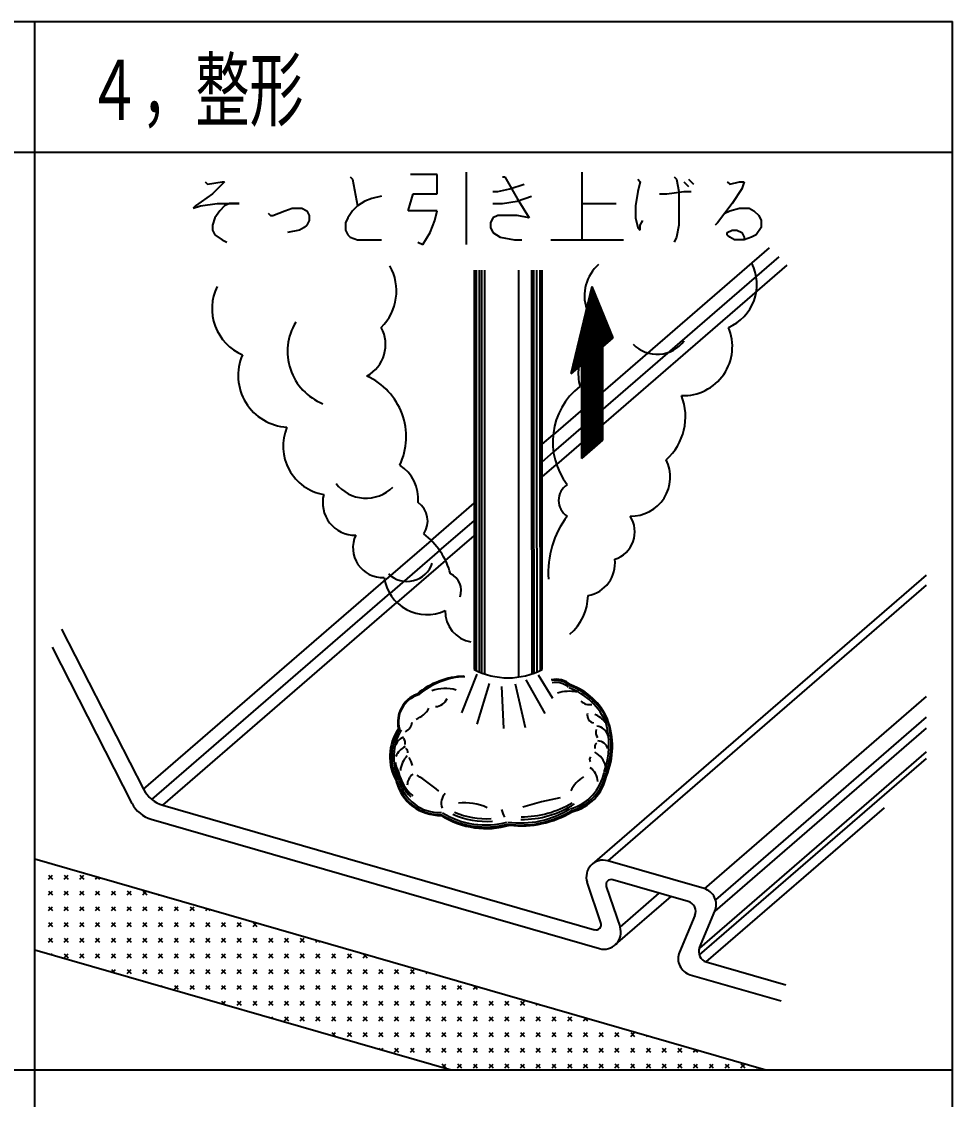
# Model space of a CAD drawing. Extents: x 4 to 588, y 3 to 416.
# Drawn here: x 254.96 to 289.04, y 47.78 to 87.25 of the extents above; entities that cross this region are included whole.
import ezdxf

# ---------------------------------------------------------------- set-up
doc = ezdxf.new("R2010")
doc.units = 0
doc.header["$LTSCALE"] = 0.5
doc.header["$MEASUREMENT"] = 0
doc.layers.add('M2-2-0', color=7, linetype='Continuous')
doc.styles.get("Standard").update_dxf_attribs({"font": 'txt', "width": 0.8, "height": 50, "bigfont": 'EXTFONT'})

msp = doc.modelspace()

# ---------------------------------------------------------------- linework, layer by layer
at = {"layer": 'M2-2-0', "color": 7, "linetype": 'Continuous'}
for p, q in [((155.641, 87.254), (289.037, 87.254)), ((255.445, 25.821), (255.445, 87.254)), ((289.037, 25.821), (289.037, 87.254)), ((255.445, 82.454), (222.339, 82.454)), ((289.037, 82.454), (255.445, 82.454)), ((271.242, 81.742), (271.242, 79.088)), ((275.489, 79.265), (275.489, 81.742)), ((261.686, 81.388), (261.774, 81.3)), ((261.774, 81.3), (262.305, 81.388)), ((262.394, 81.388), (261.951, 80.946)), ((262.305, 81.388), (262.394, 81.388)), ((266.995, 81.565), (267.083, 81.477)), ((267.083, 81.477), (267.26, 80.504)), ((270.18, 81.654), (269.207, 81.654)), ((270.18, 80.946), (270.18, 81.654)), ((272.569, 81.565), (272.657, 81.565)), ((272.657, 81.565), (273.1, 80.769)), ((277.524, 81.477), (277.612, 81.388)), ((277.612, 81.388), (277.524, 81.035)), ((278.851, 81.565), (278.939, 81.477)), ((278.939, 81.477), (279.028, 81.035)), ((279.205, 81.388), (279.382, 81.212)), ((279.382, 81.477), (279.559, 81.3)), ((280.797, 81.388), (280.886, 81.3)), ((280.886, 81.3), (281.24, 81.388)), ((281.24, 81.388), (281.417, 81.388)), ((281.417, 81.388), (281.328, 81.123)), ((261.951, 80.946), (261.332, 80.504)), ((269.118, 80.327), (269.295, 80.946)), ((269.295, 80.946), (270.18, 80.946)), ((272.215, 81.035), (272.392, 81.035)), ((272.392, 81.035), (272.834, 81.123)), ((272.834, 81.123), (273.365, 81.3)), ((277.524, 81.035), (277.435, 80.504)), ((278.32, 80.946), (278.586, 80.946)), ((278.586, 80.946), (279.205, 81.035)), ((279.028, 81.035), (279.028, 79.796)), ((279.205, 81.035), (279.47, 81.035)), ((281.328, 81.123), (280.974, 80.592)), ((261.509, 80.504), (262.128, 80.592)), ((262.128, 80.592), (262.925, 80.592)), ((262.571, 80.592), (262.394, 80.504)), ((262.925, 80.592), (262.571, 80.592)), ((267.526, 80.681), (267.26, 80.504)), ((267.791, 80.769), (267.526, 80.681)), ((268.145, 80.858), (267.791, 80.769)), ((272.215, 80.592), (272.569, 80.592)), ((272.569, 80.592), (273.1, 80.681)), ((273.1, 80.681), (273.631, 80.858)), ((273.1, 80.769), (273.542, 80.061)), ((275.489, 80.592), (276.727, 80.592)), ((280.974, 80.592), (280.444, 79.884)), ((261.332, 80.504), (261.244, 80.415)), ((261.244, 80.415), (261.509, 80.504)), ((262.217, 80.327), (262.04, 80.061)), ((262.394, 80.504), (262.217, 80.327)), ((263.986, 80.238), (264.075, 80.15)), ((264.075, 80.15), (264.163, 80.15)), ((264.163, 80.15), (264.606, 80.327)), ((264.606, 80.327), (264.871, 80.415)), ((264.871, 80.415), (265.225, 80.415)), ((265.225, 80.415), (265.402, 80.327)), ((265.402, 80.327), (265.491, 80.15)), ((265.491, 80.15), (265.491, 79.973)), ((267.083, 80.327), (266.906, 80.061)), ((267.26, 80.504), (267.083, 80.327)), ((270.18, 80.327), (269.118, 80.327)), ((270.091, 79.973), (270.18, 80.327)), ((272.392, 80.15), (272.215, 80.061)), ((273.1, 80.15), (272.392, 80.15)), ((273.542, 80.061), (273.1, 80.15)), ((277.435, 80.504), (277.435, 80.061)), ((280.709, 80.238), (280.886, 80.327)), ((280.886, 80.327), (281.24, 80.415)), ((281.24, 80.415), (281.594, 80.415)), ((281.594, 80.415), (281.771, 80.327)), ((281.771, 80.327), (281.948, 80.15)), ((281.948, 80.15), (282.036, 79.973)), ((262.04, 80.061), (261.951, 79.796)), ((261.951, 79.796), (261.951, 79.619)), ((265.402, 79.796), (265.314, 79.707)), ((265.491, 79.973), (265.402, 79.796)), ((266.906, 80.061), (266.818, 79.884)), ((266.818, 79.884), (266.818, 79.619)), ((269.915, 79.53), (270.091, 79.973)), ((272.215, 80.061), (272.127, 79.884)), ((272.127, 79.884), (272.127, 79.707)), ((277.435, 80.061), (277.524, 79.707)), ((277.612, 79.796), (277.701, 79.973)), ((277.612, 79.619), (277.612, 79.796)), ((279.028, 79.796), (278.939, 79.353)), ((280.444, 79.884), (280.355, 79.796)), ((282.036, 79.973), (282.036, 79.707)), ((261.951, 79.619), (262.04, 79.442)), ((262.04, 79.442), (262.305, 79.265)), ((265.137, 79.619), (264.694, 79.53)), ((265.314, 79.707), (265.137, 79.619)), ((266.818, 79.619), (266.906, 79.442)), ((266.906, 79.442), (266.995, 79.353)), ((266.995, 79.353), (267.26, 79.265)), ((269.649, 79.088), (269.915, 79.53)), ((272.127, 79.707), (272.215, 79.53)), ((272.215, 79.53), (272.48, 79.353)), ((272.48, 79.353), (273.011, 79.265)), ((277.524, 79.707), (277.612, 79.619)), ((278.939, 79.353), (278.851, 79.176)), ((280.797, 79.53), (280.974, 79.619)), ((280.797, 79.442), (280.797, 79.53)), ((280.886, 79.353), (280.797, 79.442)), ((281.063, 79.265), (280.886, 79.353)), ((280.974, 79.619), (281.151, 79.619)), ((281.151, 79.619), (281.328, 79.53)), ((281.328, 79.53), (281.417, 79.353)), ((281.682, 79.353), (281.417, 79.265)), ((281.417, 79.353), (281.417, 79.265)), ((281.859, 79.442), (281.682, 79.353)), ((282.036, 79.707), (281.859, 79.442)), ((262.305, 79.265), (262.482, 79.176)), ((267.26, 79.265), (268.145, 79.265)), ((269.472, 79.176), (269.649, 79.088)), ((273.011, 79.265), (273.277, 79.265)), ((274.338, 79.265), (276.993, 79.265)), ((282.333, 78.971), (274.423, 72.121)), ((281.417, 79.265), (281.063, 79.265)), ((282.68, 78.632), (274.435, 71.491)), ((282.98, 78.338), (274.544, 71.033)), ((271.526, 78.149), (271.526, 63.53)), ((271.602, 78.149), (271.602, 68.006)), ((271.718, 78.149), (271.718, 67.965)), ((271.794, 78.149), (271.794, 67.941)), ((271.91, 78.149), (271.91, 67.909)), ((273.158, 78.149), (273.158, 68.533)), ((273.638, 67.909), (273.638, 78.149)), ((273.715, 67.93), (273.715, 78.149)), ((273.83, 67.965), (273.83, 78.149)), ((273.945, 68.006), (273.945, 78.149)), ((274.022, 63.53), (274.022, 78.149)), ((275.841, 77.552), (275.073, 74.347)), ((275.767, 77.243), (275.909, 77.385)), ((275.778, 77.291), (275.898, 77.411)), ((275.789, 77.338), (275.888, 77.437)), ((275.801, 77.386), (275.877, 77.462)), ((275.812, 77.434), (275.867, 77.488)), ((275.824, 77.481), (275.856, 77.514)), ((275.835, 77.529), (275.846, 77.539)), ((275.841, 77.552), (276.609, 75.677)), ((275.595, 76.529), (276.067, 77)), ((275.607, 76.577), (276.056, 77.026)), ((275.618, 76.624), (276.046, 77.052)), ((275.63, 76.672), (276.035, 77.077)), ((275.641, 76.719), (276.025, 77.103)), ((275.653, 76.767), (276.014, 77.129)), ((275.664, 76.815), (276.003, 77.154)), ((275.675, 76.862), (275.993, 77.18)), ((275.687, 76.91), (275.982, 77.206)), ((275.698, 76.957), (275.972, 77.231)), ((275.71, 77.005), (275.961, 77.257)), ((275.721, 77.053), (275.951, 77.283)), ((275.732, 77.1), (275.94, 77.308)), ((275.744, 77.148), (275.93, 77.334)), ((275.755, 77.195), (275.919, 77.36)), ((275.413, 75.767), (276.235, 76.589)), ((275.424, 75.815), (276.224, 76.615)), ((275.436, 75.862), (276.214, 76.641)), ((275.447, 75.91), (276.203, 76.666)), ((275.458, 75.958), (276.193, 76.692)), ((275.47, 76.005), (276.182, 76.718)), ((275.481, 76.053), (276.172, 76.743)), ((275.493, 76.1), (276.161, 76.769)), ((275.504, 76.148), (276.151, 76.795)), ((275.516, 76.196), (276.14, 76.82)), ((275.527, 76.243), (276.13, 76.846)), ((275.538, 76.291), (276.119, 76.872)), ((275.55, 76.338), (276.109, 76.897)), ((275.561, 76.386), (276.098, 76.923)), ((275.573, 76.434), (276.088, 76.949)), ((275.584, 76.481), (276.077, 76.974)), ((275.242, 75.053), (276.393, 76.204)), ((275.253, 75.101), (276.382, 76.23)), ((275.265, 75.148), (276.372, 76.255)), ((275.276, 75.196), (276.361, 76.281)), ((275.287, 75.243), (276.351, 76.307)), ((275.299, 75.291), (276.34, 76.332)), ((275.31, 75.339), (276.33, 76.358)), ((275.322, 75.386), (276.319, 76.384)), ((275.333, 75.434), (276.309, 76.409)), ((275.344, 75.481), (276.298, 76.435)), ((275.356, 75.529), (276.288, 76.461)), ((275.367, 75.577), (276.277, 76.486)), ((275.379, 75.624), (276.267, 76.512)), ((275.39, 75.672), (276.256, 76.538)), ((275.402, 75.719), (276.245, 76.564)), ((275.082, 74.386), (276.54, 75.844)), ((275.093, 74.434), (276.53, 75.87)), ((275.105, 74.482), (276.519, 75.896)), ((275.116, 74.529), (276.509, 75.921)), ((275.119, 74.387), (276.551, 75.819)), ((275.128, 74.577), (276.498, 75.947)), ((275.139, 74.624), (276.487, 75.973)), ((275.15, 74.672), (276.477, 75.999)), ((275.162, 74.72), (276.466, 76.024)), ((275.173, 74.767), (276.456, 76.05)), ((275.185, 74.815), (276.445, 76.076)), ((275.196, 74.862), (276.435, 76.101)), ((275.208, 74.91), (276.424, 76.127)), ((275.219, 74.958), (276.414, 76.153)), ((275.23, 75.005), (276.403, 76.178)), ((275.389, 74.621), (276.561, 75.793)), ((275.457, 74.652), (276.572, 75.767)), ((275.457, 74.616), (276.582, 75.742)), ((275.457, 74.58), (276.593, 75.716)), ((276.609, 75.677), (276.225, 75.345)), ((276.47, 75.557), (276.603, 75.69)), ((275.457, 74.544), (276.225, 75.312)), ((275.457, 74.507), (276.225, 75.276)), ((275.457, 74.471), (276.225, 75.239)), ((275.457, 74.435), (276.225, 75.203)), ((275.457, 74.399), (276.225, 75.167)), ((275.457, 74.363), (276.225, 75.131)), ((275.457, 74.326), (276.225, 75.094)), ((275.457, 74.29), (276.225, 75.058)), ((275.457, 74.254), (276.225, 75.022)), ((276.225, 75.345), (276.225, 71.923)), ((275.457, 74.679), (275.073, 74.347)), ((275.457, 74.218), (276.225, 74.986)), ((275.457, 74.182), (276.225, 74.95)), ((275.457, 74.145), (276.225, 74.913)), ((275.457, 74.109), (276.225, 74.877)), ((275.457, 74.073), (276.225, 74.841)), ((275.457, 74.037), (276.225, 74.805)), ((275.457, 74.001), (276.225, 74.769)), ((275.457, 73.964), (276.225, 74.732)), ((275.457, 73.928), (276.225, 74.696)), ((275.457, 74.679), (275.457, 71.257)), ((275.457, 73.892), (276.225, 74.66)), ((275.457, 73.856), (276.225, 74.624)), ((275.457, 73.82), (276.225, 74.588)), ((275.457, 73.783), (276.225, 74.551)), ((275.457, 73.747), (276.225, 74.515)), ((275.457, 73.711), (276.225, 74.479)), ((275.457, 73.675), (276.225, 74.443)), ((275.457, 73.639), (276.225, 74.407)), ((275.457, 73.602), (276.225, 74.37)), ((275.457, 73.566), (276.225, 74.334)), ((275.457, 73.53), (276.225, 74.298)), ((275.457, 73.494), (276.225, 74.262)), ((275.457, 73.458), (276.225, 74.226)), ((275.457, 73.421), (276.225, 74.189)), ((275.457, 73.385), (276.225, 74.153)), ((275.457, 73.349), (276.225, 74.117)), ((275.457, 73.313), (276.225, 74.081)), ((275.457, 73.277), (276.225, 74.045)), ((275.457, 73.24), (276.225, 74.008)), ((275.457, 73.204), (276.225, 73.972)), ((275.457, 73.168), (276.225, 73.936)), ((275.457, 73.132), (276.225, 73.9)), ((275.457, 73.096), (276.225, 73.864)), ((275.457, 73.059), (276.225, 73.827)), ((275.457, 73.023), (276.225, 73.791)), ((275.457, 72.987), (276.225, 73.755)), ((275.457, 72.951), (276.225, 73.719)), ((275.457, 72.915), (276.225, 73.683)), ((275.457, 72.878), (276.225, 73.646)), ((275.457, 72.842), (276.225, 73.61)), ((275.457, 72.806), (276.225, 73.574)), ((275.457, 72.77), (276.225, 73.538)), ((275.457, 72.733), (276.225, 73.502)), ((275.457, 72.697), (276.225, 73.465)), ((275.457, 72.661), (276.225, 73.429)), ((275.457, 72.625), (276.225, 73.393)), ((275.457, 72.589), (276.225, 73.357)), ((275.457, 72.552), (276.225, 73.32)), ((275.457, 72.516), (276.225, 73.284)), ((275.457, 72.48), (276.225, 73.248)), ((275.457, 72.444), (276.225, 73.212)), ((275.457, 72.408), (276.225, 73.176)), ((275.457, 72.371), (276.225, 73.139)), ((275.457, 72.335), (276.225, 73.103)), ((275.457, 72.299), (276.225, 73.067)), ((275.457, 72.263), (276.225, 73.031)), ((275.457, 72.227), (276.225, 72.995)), ((275.457, 72.19), (276.225, 72.958)), ((275.457, 72.154), (276.225, 72.922)), ((275.457, 72.118), (276.225, 72.886)), ((275.457, 72.082), (276.225, 72.85)), ((275.457, 72.046), (276.225, 72.814)), ((275.457, 72.009), (276.225, 72.777)), ((275.457, 71.973), (276.225, 72.741)), ((275.457, 71.937), (276.225, 72.705)), ((275.457, 71.901), (276.225, 72.669)), ((275.457, 71.865), (276.225, 72.633)), ((275.457, 71.828), (276.225, 72.596)), ((275.457, 71.792), (276.225, 72.56)), ((275.457, 71.756), (276.225, 72.524)), ((275.457, 71.72), (276.225, 72.488)), ((275.457, 71.684), (276.225, 72.452)), ((275.457, 71.647), (276.225, 72.415)), ((275.457, 71.611), (276.225, 72.379)), ((275.457, 71.575), (276.225, 72.343)), ((275.457, 71.539), (276.225, 72.307)), ((275.457, 71.503), (276.225, 72.271)), ((274.022, 71.774), (274.423, 72.121)), ((275.457, 71.466), (276.225, 72.234)), ((275.457, 71.43), (276.225, 72.198)), ((275.457, 71.394), (276.225, 72.162)), ((275.457, 71.358), (276.225, 72.126)), ((275.457, 71.322), (276.225, 72.09)), ((275.457, 71.285), (276.225, 72.053)), ((276.225, 71.923), (275.457, 71.257)), ((275.518, 71.311), (276.225, 72.017)), ((275.789, 71.545), (276.225, 71.981)), ((276.059, 71.779), (276.225, 71.945)), ((274.022, 71.133), (274.435, 71.491)), ((274.022, 70.58), (274.544, 71.033)), ((269.958, 68.254), (271.526, 69.612)), ((270.268, 67.883), (271.526, 68.971)), ((270.483, 67.515), (271.526, 68.418)), ((273.158, 68.533), (273.158, 63.248)), ((269.958, 68.254), (268.298, 66.817)), ((271.602, 68.006), (271.602, 63.49)), ((271.718, 67.965), (271.718, 63.438)), ((271.794, 67.941), (271.794, 63.406)), ((271.91, 67.909), (271.91, 63.364)), ((273.638, 67.909), (273.638, 63.364)), ((273.715, 67.93), (273.715, 63.391)), ((273.83, 67.965), (273.83, 63.438)), ((273.945, 68.006), (273.945, 63.49)), ((270.268, 67.883), (268.444, 66.303)), ((270.483, 67.515), (268.706, 65.976)), ((259.433, 59.14), (268.298, 66.817)), ((288.077, 66.983), (275.856, 56.399)), ((288.077, 66.614), (276.419, 56.518)), ((259.739, 58.764), (268.444, 66.303)), ((260.139, 58.557), (268.706, 65.976)), ((256.432, 65.008), (259.433, 59.14)), ((256.084, 64.339), (259.007, 58.623)), ((271.625, 63.349), (271.063, 61.944)), ((273.873, 63.335), (274.393, 62.478)), ((272.075, 63.012), (271.625, 61.522)), ((272.534, 62.905), (272.603, 61.37)), ((273.03, 62.998), (273.396, 61.396)), ((273.424, 63.152), (274.112, 61.916)), ((288.077, 62.533), (279.954, 55.498)), ((288.077, 61.774), (280.363, 55.093)), ((288.077, 61.372), (280.346, 54.676)), ((288.077, 60.51), (279.775, 53.32)), ((288.077, 60.266), (279.768, 53.07)), ((260.139, 58.557), (275.935, 53.997)), ((280.028, 52.816), (286.553, 58.465)), ((259.713, 58.041), (276.117, 53.305)), ((255.445, 56.587), (282.207, 48.861)), ((279.947, 55.5), (276.419, 56.518)), ((255.949, 56.421), (255.965, 56.437)), ((255.949, 55.845), (256.093, 55.989)), ((255.949, 55.989), (256.093, 55.845)), ((256.525, 55.845), (256.669, 55.989)), ((256.525, 55.989), (256.669, 55.845)), ((257.101, 55.845), (257.245, 55.989)), ((257.101, 55.989), (257.245, 55.845)), ((257.677, 55.845), (257.753, 55.921)), ((257.743, 55.924), (257.821, 55.845)), ((276.17, 54.243), (275.667, 55.731)), ((279.362, 55.029), (276.602, 55.826)), ((255.949, 55.269), (256.093, 55.413)), ((255.949, 55.413), (256.093, 55.269)), ((256.525, 55.269), (256.669, 55.413)), ((256.525, 55.413), (256.669, 55.269)), ((257.101, 55.269), (257.245, 55.413)), ((257.101, 55.413), (257.245, 55.269)), ((257.677, 55.269), (257.821, 55.413)), ((257.677, 55.413), (257.821, 55.269)), ((258.253, 55.269), (258.397, 55.413)), ((258.253, 55.413), (258.397, 55.269)), ((258.829, 55.414), (258.973, 55.269)), ((258.829, 55.269), (258.973, 55.413)), ((259.405, 55.413), (259.549, 55.269)), ((259.405, 55.269), (259.54, 55.405)), ((259.981, 55.269), (259.987, 55.276)), ((276.367, 55.58), (276.87, 54.093)), ((276.87, 54.093), (278.304, 55.335)), ((276.71, 53.449), (278.741, 55.208)), ((255.949, 54.693), (256.093, 54.837)), ((255.949, 54.837), (256.093, 54.693)), ((256.525, 54.693), (256.669, 54.837)), ((256.525, 54.837), (256.669, 54.693)), ((257.101, 54.693), (257.245, 54.837)), ((257.101, 54.837), (257.245, 54.693)), ((257.677, 54.693), (257.821, 54.837)), ((257.677, 54.837), (257.821, 54.693)), ((258.253, 54.693), (258.397, 54.837)), ((258.253, 54.837), (258.397, 54.693)), ((258.829, 54.693), (258.973, 54.837)), ((258.829, 54.837), (258.973, 54.693)), ((259.405, 54.693), (259.549, 54.837)), ((259.405, 54.837), (259.549, 54.693)), ((259.981, 54.693), (260.125, 54.837)), ((259.981, 54.837), (260.125, 54.693)), ((260.557, 54.693), (260.701, 54.837)), ((260.557, 54.837), (260.701, 54.693)), ((261.133, 54.693), (261.277, 54.837)), ((261.133, 54.837), (261.277, 54.693)), ((261.709, 54.693), (261.775, 54.76)), ((261.791, 54.755), (261.853, 54.693)), ((279.61, 54.511), (279.047, 53.174)), ((279.781, 53.334), (280.343, 54.671)), ((255.949, 54.117), (256.093, 54.261)), ((255.949, 54.261), (256.093, 54.117)), ((256.525, 54.117), (256.669, 54.261)), ((256.525, 54.261), (256.669, 54.117)), ((257.101, 54.117), (257.245, 54.261)), ((257.101, 54.261), (257.245, 54.117)), ((257.677, 54.117), (257.821, 54.261)), ((257.677, 54.261), (257.821, 54.117)), ((258.253, 54.117), (258.397, 54.261)), ((258.253, 54.261), (258.397, 54.117)), ((258.829, 54.117), (258.973, 54.261)), ((258.829, 54.261), (258.973, 54.117)), ((259.405, 54.117), (259.549, 54.261)), ((259.405, 54.261), (259.549, 54.117)), ((259.981, 54.117), (260.125, 54.261)), ((259.981, 54.261), (260.125, 54.118)), ((260.557, 54.117), (260.701, 54.261)), ((260.557, 54.261), (260.701, 54.117)), ((261.133, 54.117), (261.277, 54.261)), ((261.133, 54.261), (261.277, 54.117)), ((261.709, 54.117), (261.853, 54.261)), ((261.709, 54.261), (261.853, 54.118)), ((262.285, 54.117), (262.429, 54.261)), ((262.285, 54.261), (262.429, 54.118)), ((262.861, 54.117), (263.005, 54.261)), ((262.861, 54.261), (263.005, 54.118)), ((263.437, 54.261), (263.581, 54.117)), ((263.437, 54.117), (263.563, 54.243)), ((255.949, 53.686), (256.093, 53.542)), ((255.949, 53.541), (256.093, 53.685)), ((256.525, 53.541), (256.669, 53.685)), ((256.525, 53.685), (256.669, 53.541)), ((257.101, 53.541), (257.245, 53.685)), ((257.101, 53.685), (257.245, 53.541)), ((257.677, 53.541), (257.821, 53.685)), ((257.677, 53.685), (257.821, 53.541)), ((258.253, 53.541), (258.397, 53.685)), ((258.253, 53.685), (258.397, 53.541)), ((258.829, 53.541), (258.973, 53.685)), ((258.829, 53.685), (258.973, 53.541)), ((259.405, 53.541), (259.549, 53.685)), ((259.405, 53.685), (259.549, 53.541)), ((259.981, 53.541), (260.125, 53.685)), ((259.981, 53.685), (260.125, 53.541)), ((260.557, 53.541), (260.701, 53.685)), ((260.557, 53.685), (260.701, 53.542)), ((261.133, 53.541), (261.277, 53.685)), ((261.133, 53.685), (261.277, 53.541)), ((261.709, 53.541), (261.853, 53.685)), ((261.709, 53.685), (261.853, 53.541)), ((262.285, 53.541), (262.429, 53.685)), ((262.285, 53.685), (262.429, 53.542)), ((262.861, 53.541), (263.005, 53.685)), ((262.861, 53.685), (263.005, 53.542)), ((263.437, 53.541), (263.581, 53.685)), ((263.437, 53.685), (263.581, 53.542)), ((264.013, 53.541), (264.157, 53.685)), ((264.013, 53.685), (264.157, 53.541)), ((264.589, 53.541), (264.733, 53.685)), ((264.589, 53.685), (264.733, 53.542)), ((265.165, 53.541), (265.309, 53.685)), ((265.165, 53.685), (265.309, 53.542)), ((265.741, 53.541), (265.798, 53.598)), ((265.84, 53.586), (265.885, 53.542)), ((255.445, 53.262), (270.687, 48.861)), ((256.066, 53.082), (256.093, 53.109)), ((256.525, 53.11), (256.669, 52.966)), ((256.525, 52.965), (256.669, 53.109)), ((257.101, 52.965), (257.245, 53.109)), ((257.101, 53.109), (257.245, 52.965)), ((257.677, 52.965), (257.821, 53.109)), ((257.677, 53.109), (257.821, 52.965)), ((258.253, 52.965), (258.397, 53.109)), ((258.253, 53.109), (258.397, 52.965)), ((258.829, 52.965), (258.973, 53.109)), ((258.829, 53.109), (258.973, 52.965)), ((259.405, 52.965), (259.549, 53.109)), ((259.405, 53.109), (259.549, 52.965)), ((259.981, 52.965), (260.125, 53.109)), ((259.981, 53.109), (260.125, 52.965)), ((260.557, 52.965), (260.701, 53.109)), ((260.557, 53.109), (260.701, 52.965)), ((261.133, 52.965), (261.277, 53.109)), ((261.133, 53.109), (261.277, 52.965)), ((261.709, 52.965), (261.853, 53.109)), ((261.709, 53.109), (261.853, 52.965)), ((262.285, 52.965), (262.429, 53.109)), ((262.285, 53.109), (262.429, 52.965)), ((262.861, 52.965), (263.005, 53.109)), ((262.861, 53.109), (263.005, 52.965)), ((263.437, 52.965), (263.581, 53.109)), ((263.437, 53.109), (263.581, 52.965)), ((264.013, 52.965), (264.157, 53.109)), ((264.013, 53.109), (264.157, 52.965)), ((264.589, 52.965), (264.733, 53.109)), ((264.589, 53.109), (264.733, 52.965)), ((265.165, 52.965), (265.309, 53.109)), ((265.165, 53.109), (265.309, 52.965)), ((265.741, 52.965), (265.885, 53.109)), ((265.741, 53.109), (265.885, 52.965)), ((266.317, 52.965), (266.461, 53.109)), ((266.317, 53.109), (266.461, 52.965)), ((266.893, 52.965), (267.037, 53.109)), ((266.893, 53.109), (267.037, 52.966)), ((267.469, 53.109), (267.613, 52.965)), ((267.469, 52.965), (267.586, 53.082)), ((258.253, 52.533), (258.369, 52.417)), ((258.301, 52.437), (258.397, 52.533)), ((258.829, 52.389), (258.973, 52.533)), ((258.829, 52.533), (258.973, 52.389)), ((259.405, 52.389), (259.549, 52.533)), ((259.405, 52.533), (259.549, 52.389)), ((259.981, 52.389), (260.125, 52.533)), ((259.981, 52.533), (260.125, 52.389)), ((260.557, 52.389), (260.701, 52.533)), ((260.557, 52.533), (260.701, 52.389)), ((261.133, 52.389), (261.277, 52.533)), ((261.133, 52.533), (261.277, 52.389)), ((261.709, 52.389), (261.853, 52.533)), ((261.709, 52.533), (261.853, 52.39)), ((262.285, 52.389), (262.429, 52.533)), ((262.285, 52.533), (262.429, 52.389)), ((262.861, 52.389), (263.005, 52.533)), ((262.861, 52.533), (263.005, 52.389)), ((263.437, 52.389), (263.581, 52.533)), ((263.437, 52.533), (263.581, 52.39)), ((264.013, 52.389), (264.157, 52.533)), ((264.013, 52.533), (264.157, 52.39)), ((264.589, 52.389), (264.733, 52.533)), ((264.589, 52.533), (264.733, 52.39)), ((265.165, 52.389), (265.309, 52.533)), ((265.165, 52.533), (265.309, 52.389)), ((265.741, 52.389), (265.885, 52.533)), ((265.741, 52.533), (265.885, 52.39)), ((266.317, 52.389), (266.461, 52.533)), ((266.317, 52.533), (266.461, 52.39)), ((266.893, 52.389), (267.037, 52.533)), ((266.893, 52.533), (267.037, 52.39)), ((267.469, 52.534), (267.613, 52.39)), ((267.469, 52.389), (267.613, 52.533)), ((268.045, 52.389), (268.189, 52.533)), ((268.045, 52.533), (268.189, 52.389)), ((268.621, 52.389), (268.765, 52.533)), ((268.621, 52.533), (268.765, 52.39)), ((269.197, 52.534), (269.341, 52.39)), ((269.197, 52.389), (269.341, 52.533)), ((280.028, 52.816), (282.939, 51.976)), ((269.773, 52.389), (269.821, 52.437)), ((269.889, 52.418), (269.917, 52.389)), ((279.443, 52.345), (282.768, 51.385)), ((259.981, 51.957), (259.988, 51.95)), ((260.089, 51.921), (260.125, 51.957)), ((260.557, 51.813), (260.701, 51.957)), ((260.557, 51.957), (260.701, 51.813)), ((261.133, 51.813), (261.277, 51.957)), ((261.133, 51.957), (261.277, 51.813)), ((261.709, 51.813), (261.853, 51.957)), ((261.709, 51.957), (261.853, 51.813)), ((262.285, 51.813), (262.429, 51.957)), ((262.285, 51.957), (262.429, 51.814)), ((262.861, 51.813), (263.005, 51.957)), ((262.861, 51.957), (263.005, 51.813)), ((263.437, 51.813), (263.581, 51.957)), ((263.437, 51.957), (263.581, 51.813)), ((264.013, 51.813), (264.157, 51.957)), ((264.013, 51.957), (264.157, 51.814)), ((264.589, 51.813), (264.733, 51.957)), ((264.589, 51.957), (264.733, 51.814)), ((265.165, 51.813), (265.309, 51.957)), ((265.165, 51.957), (265.309, 51.814)), ((265.741, 51.813), (265.885, 51.957)), ((265.741, 51.957), (265.885, 51.813)), ((266.317, 51.813), (266.461, 51.957)), ((266.317, 51.957), (266.461, 51.814)), ((266.893, 51.813), (267.037, 51.957)), ((266.893, 51.957), (267.037, 51.814)), ((267.469, 51.813), (267.613, 51.957)), ((267.469, 51.957), (267.613, 51.814)), ((268.045, 51.813), (268.189, 51.957)), ((268.045, 51.957), (268.189, 51.814)), ((268.621, 51.813), (268.765, 51.957)), ((268.621, 51.957), (268.765, 51.813)), ((269.197, 51.813), (269.341, 51.957)), ((269.197, 51.957), (269.341, 51.814)), ((269.773, 51.958), (269.917, 51.814)), ((269.773, 51.813), (269.917, 51.957)), ((270.349, 51.813), (270.493, 51.957)), ((270.349, 51.957), (270.493, 51.813)), ((270.925, 51.813), (271.069, 51.957)), ((270.925, 51.957), (271.069, 51.813)), ((271.501, 51.813), (271.609, 51.921)), ((271.508, 51.95), (271.645, 51.813)), ((262.285, 51.381), (262.418, 51.249)), ((262.324, 51.276), (262.429, 51.381)), ((262.861, 51.382), (263.005, 51.237)), ((262.861, 51.237), (263.005, 51.381)), ((263.437, 51.237), (263.581, 51.381)), ((263.437, 51.381), (263.581, 51.237)), ((264.013, 51.237), (264.157, 51.381)), ((264.013, 51.381), (264.157, 51.237)), ((264.589, 51.382), (264.733, 51.237)), ((264.589, 51.237), (264.733, 51.381)), ((265.165, 51.382), (265.309, 51.237)), ((265.165, 51.237), (265.309, 51.381)), ((265.741, 51.382), (265.885, 51.238)), ((265.741, 51.237), (265.885, 51.381)), ((266.317, 51.237), (266.461, 51.381)), ((266.317, 51.381), (266.461, 51.237)), ((266.893, 51.382), (267.037, 51.237)), ((266.893, 51.237), (267.037, 51.381)), ((267.469, 51.382), (267.613, 51.237)), ((267.469, 51.237), (267.613, 51.381)), ((268.045, 51.382), (268.189, 51.238)), ((268.045, 51.237), (268.189, 51.381)), ((268.621, 51.382), (268.765, 51.238)), ((268.621, 51.237), (268.765, 51.381)), ((269.197, 51.237), (269.341, 51.381)), ((269.197, 51.381), (269.341, 51.237)), ((269.773, 51.382), (269.917, 51.237)), ((269.773, 51.237), (269.917, 51.381)), ((270.349, 51.382), (270.493, 51.238)), ((270.349, 51.237), (270.493, 51.381)), ((270.925, 51.237), (271.069, 51.381)), ((270.925, 51.381), (271.069, 51.237)), ((271.501, 51.237), (271.645, 51.381)), ((271.501, 51.381), (271.645, 51.237)), ((272.077, 51.237), (272.221, 51.381)), ((272.077, 51.381), (272.221, 51.237)), ((272.653, 51.237), (272.797, 51.381)), ((272.653, 51.381), (272.797, 51.237)), ((273.229, 51.237), (273.373, 51.381)), ((273.229, 51.381), (273.373, 51.237)), ((273.805, 51.237), (273.843, 51.276)), ((273.938, 51.249), (273.949, 51.238)), ((264.013, 50.805), (264.037, 50.781)), ((264.111, 50.76), (264.157, 50.805)), ((264.589, 50.661), (264.733, 50.805)), ((264.589, 50.805), (264.733, 50.661)), ((265.165, 50.661), (265.309, 50.805)), ((265.165, 50.805), (265.309, 50.661)), ((265.741, 50.661), (265.885, 50.805)), ((265.741, 50.805), (265.885, 50.661)), ((266.317, 50.806), (266.461, 50.661)), ((266.317, 50.661), (266.461, 50.805)), ((266.893, 50.661), (267.037, 50.805)), ((266.893, 50.805), (267.037, 50.661)), ((267.469, 50.661), (267.613, 50.805)), ((267.469, 50.805), (267.613, 50.661)), ((268.045, 50.661), (268.189, 50.805)), ((268.045, 50.805), (268.189, 50.661)), ((268.621, 50.806), (268.765, 50.661)), ((268.621, 50.661), (268.765, 50.805)), ((269.197, 50.806), (269.341, 50.662)), ((269.197, 50.661), (269.341, 50.805)), ((269.773, 50.661), (269.917, 50.805)), ((269.773, 50.805), (269.917, 50.661)), ((270.349, 50.661), (270.493, 50.805)), ((270.349, 50.805), (270.493, 50.661)), ((270.925, 50.806), (271.069, 50.662)), ((270.925, 50.661), (271.069, 50.805)), ((271.501, 50.661), (271.645, 50.805)), ((271.501, 50.805), (271.645, 50.661)), ((272.077, 50.661), (272.221, 50.805)), ((272.077, 50.805), (272.221, 50.661)), ((272.653, 50.661), (272.797, 50.805)), ((272.653, 50.805), (272.797, 50.661)), ((273.229, 50.661), (273.373, 50.805)), ((273.229, 50.805), (273.373, 50.661)), ((273.805, 50.661), (273.949, 50.805)), ((273.805, 50.805), (273.949, 50.661)), ((274.381, 50.806), (274.525, 50.662)), ((274.381, 50.661), (274.525, 50.805)), ((274.957, 50.806), (275.101, 50.662)), ((274.957, 50.661), (275.101, 50.805)), ((275.533, 50.661), (275.631, 50.759)), ((275.557, 50.781), (275.677, 50.662)), ((266.317, 50.23), (266.461, 50.085)), ((266.346, 50.114), (266.461, 50.229)), ((266.893, 50.23), (267.037, 50.085)), ((266.893, 50.085), (267.037, 50.229)), ((267.469, 50.085), (267.613, 50.229)), ((267.469, 50.229), (267.613, 50.085)), ((268.045, 50.23), (268.189, 50.085)), ((268.045, 50.085), (268.189, 50.229)), ((268.621, 50.23), (268.765, 50.085)), ((268.621, 50.085), (268.765, 50.229)), ((269.197, 50.23), (269.341, 50.085)), ((269.197, 50.085), (269.341, 50.229)), ((269.773, 50.23), (269.917, 50.086)), ((269.773, 50.085), (269.917, 50.229)), ((270.349, 50.085), (270.493, 50.229)), ((270.349, 50.229), (270.493, 50.085)), ((270.925, 50.23), (271.069, 50.085)), ((270.925, 50.085), (271.069, 50.229)), ((271.501, 50.23), (271.645, 50.086)), ((271.501, 50.085), (271.645, 50.229)), ((272.077, 50.085), (272.221, 50.229)), ((272.077, 50.229), (272.221, 50.085)), ((272.653, 50.085), (272.797, 50.229)), ((272.653, 50.229), (272.797, 50.085)), ((273.229, 50.085), (273.373, 50.229)), ((273.229, 50.229), (273.373, 50.085)), ((273.805, 50.085), (273.949, 50.229)), ((273.805, 50.229), (273.949, 50.085)), ((274.381, 50.085), (274.525, 50.229)), ((274.381, 50.229), (274.525, 50.085)), ((274.957, 50.23), (275.101, 50.086)), ((274.957, 50.085), (275.101, 50.229)), ((275.533, 50.23), (275.677, 50.086)), ((275.533, 50.085), (275.677, 50.229)), ((276.109, 50.23), (276.253, 50.086)), ((276.109, 50.085), (276.253, 50.229)), ((276.685, 50.23), (276.829, 50.085)), ((276.685, 50.085), (276.829, 50.229)), ((277.261, 50.23), (277.405, 50.086)), ((277.261, 50.085), (277.405, 50.229)), ((277.837, 50.085), (277.866, 50.114)), ((268.045, 49.653), (268.086, 49.612)), ((268.134, 49.598), (268.189, 49.653)), ((268.621, 49.654), (268.765, 49.509)), ((268.621, 49.509), (268.765, 49.653)), ((269.197, 49.654), (269.341, 49.509)), ((269.197, 49.509), (269.341, 49.653)), ((269.773, 49.654), (269.917, 49.509)), ((269.773, 49.509), (269.917, 49.653)), ((270.349, 49.654), (270.493, 49.51)), ((270.349, 49.509), (270.493, 49.653)), ((270.925, 49.509), (271.069, 49.653)), ((270.925, 49.653), (271.069, 49.509)), ((271.501, 49.654), (271.645, 49.509)), ((271.501, 49.509), (271.645, 49.653)), ((272.077, 49.654), (272.221, 49.51)), ((272.077, 49.509), (272.221, 49.653)), ((272.653, 49.509), (272.797, 49.653)), ((272.653, 49.653), (272.797, 49.509)), ((273.229, 49.509), (273.373, 49.653)), ((273.229, 49.653), (273.373, 49.509)), ((273.805, 49.509), (273.949, 49.653)), ((273.805, 49.653), (273.949, 49.509)), ((274.381, 49.509), (274.525, 49.653)), ((274.381, 49.653), (274.525, 49.509)), ((274.957, 49.509), (275.101, 49.653)), ((274.957, 49.653), (275.101, 49.509)), ((275.533, 49.654), (275.677, 49.51)), ((275.533, 49.509), (275.677, 49.653)), ((276.109, 49.654), (276.253, 49.51)), ((276.109, 49.509), (276.253, 49.653)), ((276.685, 49.654), (276.829, 49.51)), ((276.685, 49.509), (276.829, 49.653)), ((277.261, 49.654), (277.405, 49.509)), ((277.261, 49.509), (277.405, 49.653)), ((277.837, 49.654), (277.981, 49.51)), ((277.837, 49.509), (277.981, 49.653)), ((278.413, 49.509), (278.557, 49.653)), ((278.413, 49.653), (278.557, 49.509)), ((278.988, 49.653), (279.132, 49.509)), ((278.989, 49.509), (279.133, 49.653)), ((279.565, 49.51), (279.654, 49.598)), ((279.606, 49.613), (279.708, 49.509)), ((270.349, 49.078), (270.493, 48.933)), ((270.369, 48.953), (270.493, 49.077)), ((270.925, 49.078), (271.069, 48.934)), ((270.925, 48.933), (271.069, 49.077)), ((271.501, 48.933), (271.645, 49.077)), ((271.501, 49.077), (271.645, 48.933)), ((272.077, 48.933), (272.221, 49.077)), ((272.077, 49.077), (272.221, 48.933)), ((272.653, 49.078), (272.797, 48.934)), ((272.653, 48.933), (272.797, 49.077)), ((273.229, 48.933), (273.373, 49.077)), ((273.229, 49.077), (273.373, 48.933)), ((273.805, 48.933), (273.949, 49.077)), ((273.805, 49.077), (273.949, 48.933)), ((274.381, 48.933), (274.525, 49.077)), ((274.381, 49.077), (274.525, 48.933)), ((274.957, 48.933), (275.101, 49.077)), ((274.957, 49.077), (275.101, 48.933)), ((275.533, 48.933), (275.677, 49.077)), ((275.533, 49.077), (275.677, 48.933)), ((276.109, 49.078), (276.253, 48.934)), ((276.109, 48.933), (276.253, 49.077)), ((276.685, 49.078), (276.829, 48.934)), ((276.685, 48.933), (276.829, 49.077)), ((277.261, 49.078), (277.405, 48.934)), ((277.261, 48.933), (277.405, 49.077)), ((277.837, 49.078), (277.981, 48.933)), ((277.837, 48.933), (277.981, 49.077)), ((278.413, 49.078), (278.557, 48.934)), ((278.413, 48.933), (278.557, 49.077)), ((278.989, 48.934), (279.133, 49.078)), ((278.989, 49.077), (279.133, 48.933)), ((279.564, 49.077), (279.708, 48.933)), ((279.565, 48.933), (279.709, 49.077)), ((280.14, 49.077), (280.284, 48.933)), ((280.141, 48.933), (280.285, 49.077)), ((280.717, 48.933), (280.861, 49.077)), ((280.717, 49.077), (280.861, 48.933)), ((281.293, 49.078), (281.437, 48.933)), ((281.293, 48.933), (281.437, 49.077)), ((281.87, 48.932), (281.889, 48.953)), ((222.339, 48.861), (255.445, 48.861)), ((255.445, 48.861), (289.037, 48.861))]:
    msp.add_line(p, q, dxfattribs=at)
for centre, radius, start, end in [((266.816, 77.388), 1.871, 314.5535, 29.3425), ((277.109, 77.206), 1.54, 131.5638, 197.9623), ((280.166, 77.63), 1.713, 293.1309, 26.7255), ((263.793, 76.749), 1.858, 154.2677, 246.469), ((266.761, 75.171), 2.061, 148.6715, 248.1986), ((266.974, 75.424), 1.316, 298.8142, 28.6154), ((279.185, 75.351), 1.797, 267.8915, 23.0394), ((278.233, 76.299), 1.231, 224.3864, 323.4144), ((264.785, 74.288), 1.892, 156.4131, 266.7341), ((266.605, 72.05), 2.437, 334.6965, 65.6864), ((277.563, 74.395), 2.221, 175.022, 193.03), ((276.997, 71.858), 2.588, 128.1317, 217.1782), ((277.162, 72.781), 2.104, 311.6147, 21.59), ((266.332, 71.704), 1.795, 157.222, 260.1503), ((277.275, 70.574), 1.432, 268.5464, 26.2577), ((268.04, 69.782), 1.447, 354.4271, 57.9391), ((267.575, 71.188), 1.389, 217.5931, 314.7786), ((275.31, 69.718), 0.687, 123.0739, 236.9259), ((267.178, 69.633), 1.192, 165.3226, 270.8145), ((268.987, 68.958), 0.843, 326.4065, 54.203), ((277.69, 67.069), 3.448, 143.0299, 183.8262), ((276.357, 68.564), 1.054, 287.759, 33.2427), ((268.186, 67.982), 1.092, 155.1274, 272.4915), ((268.016, 66.318), 2.743, 14.9783, 52.4018), ((275.487, 67.414), 1.201, 280.2768, 6.9958), ((269.074, 67.727), 0.974, 225.9202, 341.9277), ((269.804, 67.122), 1.588, 188.3901, 294.8951), ((270.384, 66.419), 0.67, 340.0259, 65.214), ((273.756, 66.277), 1.945, 311.2207, 358.685), ((271.604, 65.651), 1.133, 178.4159, 260.3371), ((271.242, 60.486), 2.796, 91.7539, 130.0042), ((271.305, 60.463), 2.802, 92.4201, 130.3211), ((272.774, 65.89), 2.671, 242.1338, 297.8662), ((274.523, 62.346), 0.821, 48.5056, 102.3633), ((270.467, 61.397), 1.434, 73.6944, 109.7227), ((274.514, 62.367), 0.765, 47.1939, 100.9156), ((274.514, 62.367), 0.688, 47.1939, 100.9156), ((274.182, 60.636), 2.369, 22.4104, 69.6045), ((274.182, 60.636), 2.446, 22.4104, 69.6045), ((274.273, 60.761), 2.338, 23.9385, 70.139), ((269.842, 61.59), 1.11, 110.9702, 192.0684), ((269.806, 61.604), 1.044, 107.4866, 194.2401), ((270.089, 62.663), 0.497, 273.0871, 335.6735), ((275.006, 61.335), 1.392, 78.2935, 107.7639), ((269.059, 62.59), 0.95, 291.1945, 329.2054), ((275.773, 62.744), 0.505, 228.935, 276.8598), ((268.787, 61.665), 0.481, 299.3805, 351.2285), ((275.944, 61.84), 0.273, 163.5473, 261.6002), ((275.733, 61.197), 0.708, 32.6567, 72.5326), ((273.758, 60.712), 2.833, 337.2767, 20.6285), ((270.306, 60.331), 1.859, 146.4584, 209.1701), ((270.526, 60.325), 2.012, 149.4618, 205.5746), ((270.526, 60.325), 1.935, 149.4618, 205.5746), ((276.392, 61.24), 0.41, 167.5049, 210.8187), ((275.972, 60.969), 0.48, 15.5567, 83.7136), ((273.503, 60.791), 2.964, 340.0953, 14.8206), ((273.503, 60.791), 3.04, 340.0953, 14.8206), ((269.076, 60.635), 0.431, 108.2918, 161.7081), ((268.568, 60.795), 0.443, 357.2797, 28.331), ((276.126, 60.688), 0.181, 129.6095, 196.9929), ((276.038, 60.51), 0.404, 16.7852, 87.4641), ((269.329, 60.055), 0.723, 116.9281, 156.4414), ((268.967, 60.5), 0.142, 347.1405, 62.8931), ((275.628, 59.838), 0.727, 10.4795, 64.3311), ((270.582, 60.53), 2.012, 191.8384, 205.5746), ((270.582, 60.629), 2.012, 194.5672, 205.5746), ((269.695, 59.747), 0.869, 134.7229, 174.7706), ((268.63, 59.905), 0.651, 8.9495, 37.4474), ((275.855, 60.236), 0.107, 126.8729, 233.1255), ((270.325, 60.107), 1.596, 192.5405, 229.225), ((270.325, 60.008), 1.596, 192.5405, 225.8645), ((269.573, 59.296), 0.489, 126.2546, 180.6149), ((265.302, 53.175), 7.689, 50.078, 57.4142), ((274.594, 60.086), 1.723, 285.4605, 349.4181), ((274.594, 60.086), 1.799, 285.4605, 349.4181), ((274.725, 59.946), 1.678, 283.4171, 348.7219), ((275.433, 59.411), 0.623, 1.4479, 56.2637), ((270.277, 59.825), 1.644, 194.085, 271.8832), ((270.27, 59.803), 1.596, 192.5405, 272.2782), ((270.27, 59.803), 1.519, 192.5405, 272.2782), ((276.279, 58.442), 1.373, 122.8336, 152.1457), ((260.459, 59.664), 1.152, 207.086, 253.898), ((270.835, 58.624), 0.509, 134.8974, 200.0449), ((276.858, 47.22), 11.81, 100.6196, 107.4529), ((260.033, 59.148), 1.152, 207.086, 253.898), ((271.175, 56.606), 2.038, 65.7247, 96.1963), ((273.286, 61.536), 3.503, 269.3326, 303.0985), ((273.286, 61.635), 3.503, 269.5199, 301.4258), ((271.975, 60.745), 3.045, 237.3299, 286.4317), ((271.95, 60.872), 3.116, 238.7441, 284.9102), ((271.95, 60.872), 3.039, 238.7441, 284.9102), ((272.005, 61.078), 3.116, 246.2325, 273.5913), ((272.005, 61.176), 3.116, 247.4968, 272.6812), ((273.412, 58.58), 0.893, 191.6916, 210.8312), ((273.231, 61.331), 3.503, 262.1323, 301.8104), ((273.231, 61.331), 3.426, 262.1323, 301.8104), ((273.26, 61.405), 3.605, 263.2492, 300.9611), ((276.249, 55.928), 0.614, 73.8979, 198.6943), ((276.549, 55.642), 0.192, 73.899, 198.6936), ((279.777, 54.909), 0.614, 337.1924, 73.898), ((279.256, 54.66), 0.384, 337.1923, 73.8975), ((275.988, 54.182), 0.192, 253.8988, 18.6943), ((276.288, 53.896), 0.614, 253.898, 18.6941), ((280.135, 53.185), 0.384, 157.1923, 253.8974), ((279.613, 52.936), 0.614, 157.1921, 253.898)]:
    msp.add_arc(centre, radius, start, end, dxfattribs=at)

# ---------------------------------------------------------------- texts
at = {"layer": 'M2-2-0', "color": 7, "linetype": 'Continuous', "width": 0.72}
msp.add_text('４，整形', height=2.5, dxfattribs=at).set_placement((257.365, 83.414))

doc.saveas('drawing.dxf')
